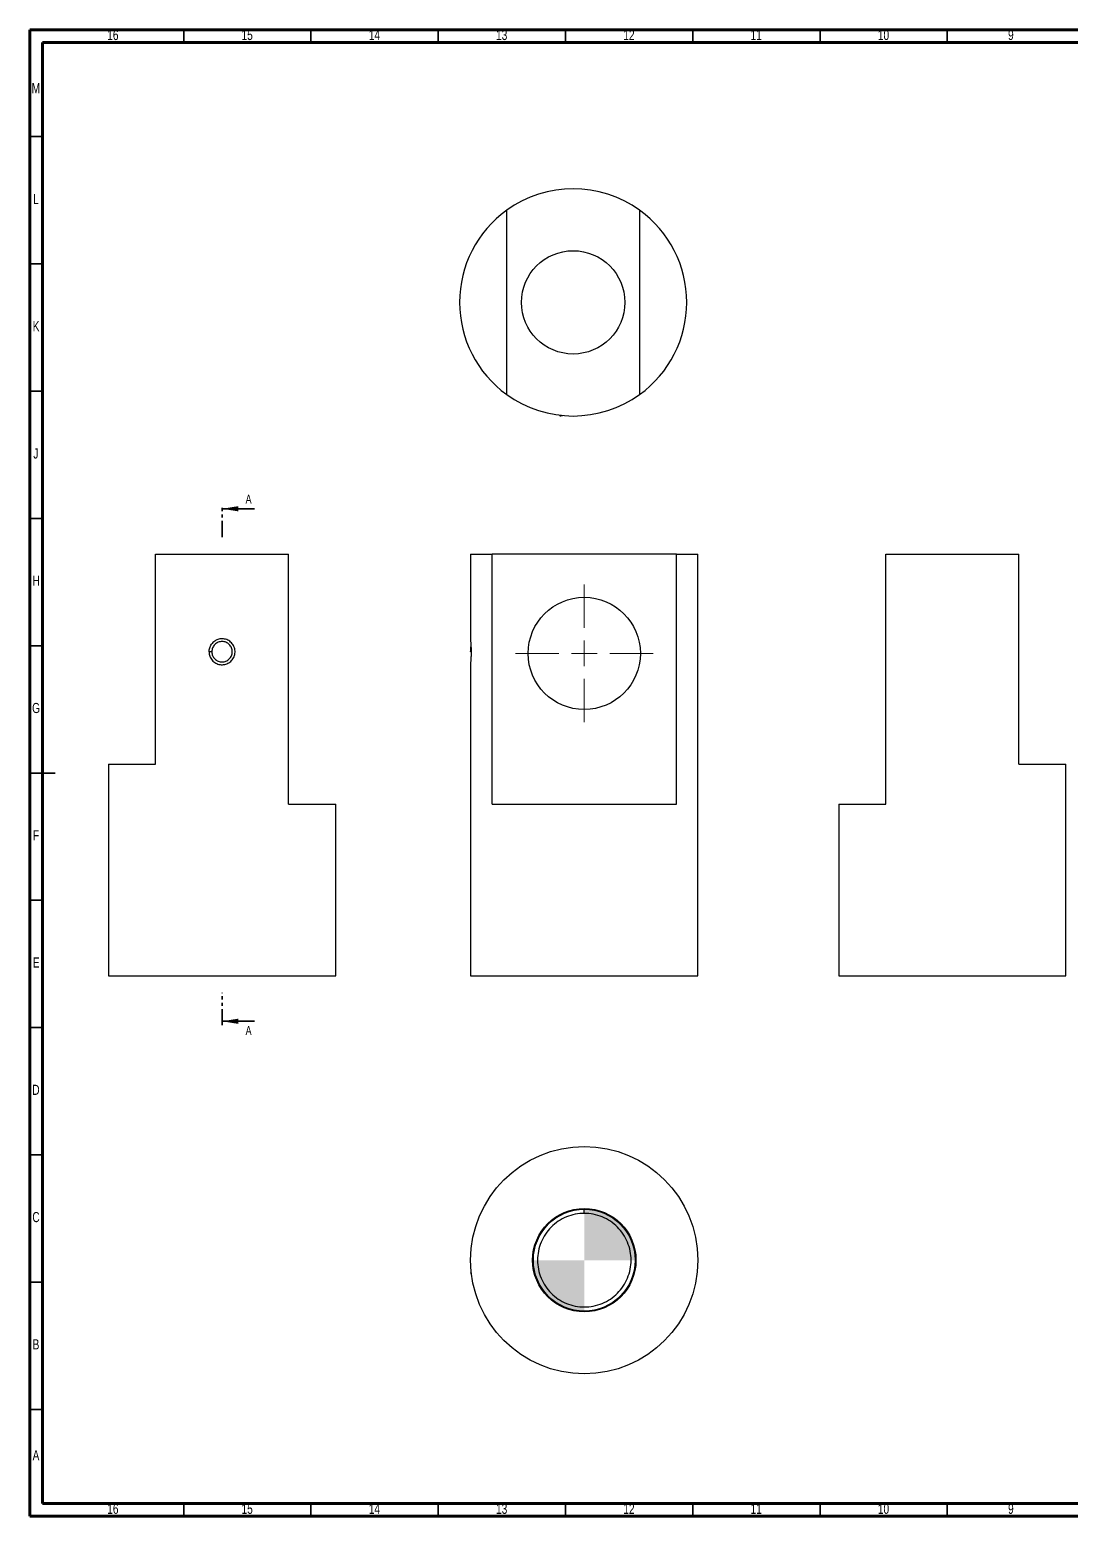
# Model space of a CAD drawing. Header units: millimetres. Extents: x 15 to 836, y 5 to 589.
# Drawn here: x 15 to 424, y 5 to 589 of the extents above; entities that cross this region are included whole.
import ezdxf

# ---------------------------------------------------------------- set-up
doc = ezdxf.new("R2010")
doc.units = ezdxf.units.MM
doc.linetypes.add('PHANTOM', pattern=[12.7, 6.35, -1.27, 1.27, -1.27, 1.27, -1.27])
doc.styles.add('SLDTEXTSTYLE0', font='TXT', dxfattribs={"width": 0.75})

# ---------------------------------------------------------------- blocks, each defined once
blk = doc.blocks.new('SW_CENTERMARKSYMBOL_0')
at = {"color": 0, "linetype": 'Continuous', "lineweight": 0}
for p, q in [((0, 10), (0, 27.04)), ((-10, 0), (-27.04, 0)), ((0, 0), (-5, 0)), ((0, 0), (0, 5)), ((0, 0), (0, -5)), ((0, 0), (5, 0)), ((10, 0), (27.04, 0)), ((0, -10), (0, -27.04))]:
    blk.add_line(p, q, dxfattribs=at)
blk = doc.blocks.new('SW_DOWELSYMBOL_0')
at = {"linetype": 'Continuous', "lineweight": 0}
h = blk.add_hatch(color=0, dxfattribs=at)
edge = h.paths.add_edge_path(flags=0)
edge.add_arc((0, 0), 20, 0, 90)
edge.add_line((0, 20), (0, 0))
edge.add_line((0, 0), (20, 0))
h = blk.add_hatch(color=0, dxfattribs=at)
edge = h.paths.add_edge_path(flags=0)
edge.add_arc((0, 0), 20, 180, 270)
edge.add_line((0, -20), (0, 0))
edge.add_line((0, 0), (-20, 0))
at = {"color": 0, "linetype": 'Continuous', "lineweight": 0}
blk.add_circle((0, 0), 20, dxfattribs=at)

msp = doc.modelspace()

# ---------------------------------------------------------------- linework, layer by layer
at = {"color": 7, "linetype": 'Continuous', "lineweight": 70}
for p, q in [((15, 5), (15, 589)), ((15, 589), (836, 589)), ((20, 10), (20, 584)), ((20, 584), (831, 584)), ((831, 10), (20, 10)), ((836, 5), (15, 5))]:
    msp.add_line(p, q, dxfattribs=at)
at = {"color": 7, "linetype": 'Continuous', "lineweight": 35}
for p, q in [((75.5, 584), (75.5, 589)), ((125.5, 584), (125.5, 589)), ((175.5, 584), (175.5, 589)), ((225.5, 584), (225.5, 589)), ((275.5, 584), (275.5, 589)), ((325.5, 584), (325.5, 589)), ((375.5, 584), (375.5, 589)), ((20, 547), (15, 547)), ((20, 497), (15, 497)), ((20, 447), (15, 447)), ((103.26, 400.81), (90.56, 400.81)), ((20, 397), (15, 397)), ((20, 347), (15, 347)), ((15, 297), (25, 297)), ((20, 297), (15, 297)), ((20, 247), (15, 247)), ((103.26, 199.46), (90.56, 199.46)), ((20, 197), (15, 197)), ((20, 147), (15, 147)), ((20, 97), (15, 97)), ((20, 47), (15, 47)), ((75.5, 10), (75.5, 5)), ((125.5, 10), (125.5, 5)), ((175.5, 10), (175.5, 5)), ((225.5, 10), (225.5, 5)), ((275.5, 10), (275.5, 5)), ((325.5, 10), (325.5, 5)), ((375.5, 10), (375.5, 5))]:
    msp.add_line(p, q, dxfattribs=at)
at = {"color": 7, "linetype": 'Continuous', "lineweight": 25}
for p, q in [((202.4, 445.67), (202.4, 518.1)), ((254.6, 518.1), (254.6, 445.67)), ((223.4, 437.25), (223.4, 437.54)), ((64.46, 300.41), (64.46, 382.93)), ((64.46, 382.93), (116.66, 382.93)), ((116.66, 284.73), (116.66, 382.93)), ((188.23, 382.93), (188.23, 349.72)), ((188.23, 382.93), (196.66, 382.93)), ((196.66, 284.73), (196.66, 382.93)), ((269.09, 382.93), (196.66, 382.93)), ((269.09, 284.73), (269.09, 382.93)), ((269.09, 382.93), (277.51, 382.93)), ((277.51, 217.33), (277.51, 382.93)), ((351.36, 284.73), (351.36, 382.93)), ((351.36, 382.93), (403.56, 382.93)), ((403.56, 300.41), (403.56, 382.93)), ((86.54, 344.63), (85.46, 344.63)), ((188.52, 344.63), (188.23, 344.63)), ((188.23, 339.53), (188.23, 217.33)), ((45.92, 300.41), (45.92, 217.33)), ((45.92, 300.41), (64.46, 300.41)), ((403.56, 300.41), (422.1, 300.41)), ((422.1, 217.33), (422.1, 300.41)), ((116.66, 284.73), (135.2, 284.73)), ((135.2, 217.33), (135.2, 284.73)), ((196.66, 284.73), (269.09, 284.73)), ((332.82, 284.73), (332.82, 217.33)), ((332.82, 284.73), (351.36, 284.73)), ((45.92, 217.33), (90.56, 217.33)), ((90.56, 217.33), (135.2, 217.33)), ((188.23, 217.33), (277.51, 217.33)), ((332.82, 217.33), (422.1, 217.33)), ((232.87, 123.98), (232.87, 125.61)), ((188.48, 100.93), (188.23, 100.51)), ((188.23, 100.51), (188.52, 100.51)), ((188.37, 101.04), (188.43, 101.43))]:
    msp.add_line(p, q, dxfattribs=at)
at = {"color": 7, "linetype": 'PHANTOM', "lineweight": 35}
for p, q in [((90.56, 389.69), (90.56, 402.39)), ((90.56, 197.87), (90.56, 210.58))]:
    msp.add_line(p, q, dxfattribs=at)
at = {"color": 7, "linetype": 'Continuous'}
for centre in [(228.5, 481.89), (232.87, 105.61)]:
    msp.add_circle(centre, 20.3, dxfattribs=at)
at = {"color": 7, "linetype": 'Continuous', "lineweight": 25}
for centre, radius in [((232.87, 343.99), 22.04), ((232.87, 105.61), 44.64), ((232.87, 105.61), 20)]:
    msp.add_circle(centre, radius, dxfattribs=at)
for start, end in [(54.2198, 125.7802), (125.7802, 234.2198), (305.7802, 54.2198), (234.2198, 305.7802)]:
    msp.add_arc((228.5, 481.89), 44.64, start, end, dxfattribs=at)
for points, knots in [([(223.4, 437.25), (223.4, 437.28), (223.48, 437.31), (223.79, 437.38), (224.03, 437.41), (224.33, 437.45)], [0, 0, 0, 0, 0.5, 0.5, 1, 1, 1, 1]), ([(85.46, 344.63), (85.46, 344.03), (85.57, 343.43), (85.88, 342.58), (86.01, 342.31), (86.32, 341.79), (86.49, 341.54), (86.89, 341.08), (87.1, 340.87), (87.56, 340.49), (87.82, 340.32), (88.34, 340.03), (88.62, 339.91), (89.19, 339.71), (89.48, 339.64), (90.38, 339.5), (91, 339.52), (91.88, 339.7), (92.17, 339.79), (92.73, 340.01), (93, 340.15), (93.51, 340.46), (93.75, 340.65), (94.2, 341.05), (94.4, 341.27), (94.77, 341.75), (94.94, 342), (95.22, 342.54), (95.33, 342.81), (95.51, 343.39), (95.58, 343.69), (95.66, 344.28), (95.67, 344.58), (95.64, 345.19), (95.6, 345.49), (95.46, 346.07), (95.37, 346.36), (95.13, 346.92), (94.99, 347.18), (94.66, 347.68), (94.47, 347.92), (93.85, 348.58), (93.36, 348.94), (92.27, 349.48), (91.69, 349.64), (90.48, 349.77), (89.88, 349.72), (89, 349.5), (88.72, 349.4), (88.17, 349.15), (87.91, 349), (87.41, 348.66), (87.18, 348.46), (86.75, 348.04), (86.56, 347.81), (86.38, 347.56)], [0, 0, 0, 0, 0.0625, 0.0625, 0.09375, 0.09375, 0.125, 0.125, 0.15625, 0.15625, 0.1875, 0.1875, 0.21875, 0.21875, 0.25, 0.25, 0.3125, 0.3125, 0.34375, 0.34375, 0.375, 0.375, 0.40625, 0.40625, 0.4375, 0.4375, 0.46875, 0.46875, 0.5, 0.5, 0.53125, 0.53125, 0.5625, 0.5625, 0.59375, 0.59375, 0.625, 0.625, 0.65625, 0.65625, 0.6875, 0.6875, 0.75, 0.75, 0.8125, 0.8125, 0.875, 0.875, 0.90625, 0.90625, 0.9375, 0.9375, 0.96875, 0.96875, 1, 1, 1, 1]), ([(85.46, 344.63), (85.46, 345.14), (85.54, 345.66), (85.85, 346.66), (86.09, 347.14), (86.38, 347.56)], [0, 0, 0, 0, 0.5, 0.5, 1, 1, 1, 1]), ([(86.54, 344.63), (86.54, 345.15), (86.64, 345.68), (87.05, 346.66), (87.36, 347.11), (88.08, 347.84), (88.53, 348.14), (89.51, 348.55), (90.05, 348.65), (91.07, 348.65), (91.6, 348.55), (92.59, 348.14), (93.04, 347.84), (93.76, 347.11), (94.07, 346.66), (94.47, 345.68), (94.58, 345.15), (94.58, 344.12), (94.47, 343.59), (94.07, 342.6), (93.76, 342.16), (93.04, 341.43), (92.59, 341.13), (91.6, 340.72), (91.07, 340.62), (90.05, 340.62), (89.51, 340.72), (88.53, 341.13), (88.08, 341.43), (87.36, 342.16), (87.05, 342.6), (86.64, 343.59), (86.54, 344.12), (86.54, 344.63)], [0, 0, 0, 0, 0.0625, 0.0625, 0.125, 0.125, 0.1875, 0.1875, 0.25, 0.25, 0.3125, 0.3125, 0.375, 0.375, 0.4375, 0.4375, 0.5, 0.5, 0.5625, 0.5625, 0.625, 0.625, 0.6875, 0.6875, 0.75, 0.75, 0.8125, 0.8125, 0.875, 0.875, 0.9375, 0.9375, 1, 1, 1, 1]), ([(188.23, 339.53), (188.23, 339.55), (188.24, 339.58), (188.26, 339.8), (188.3, 340.14), (188.34, 340.62), (188.39, 341.21), (188.44, 341.9), (188.48, 342.67), (188.51, 343.49), (188.52, 344.35), (188.52, 345.2), (188.5, 346.05), (188.47, 346.85), (188.43, 347.59), (188.38, 348.25), (188.33, 348.81), (188.28, 349.25), (188.25, 349.55), (188.23, 349.72), (188.23, 349.72), (188.23, 349.72)], [0, 0, 0, 0, 0.052691, 0.106915, 0.159604, 0.213809, 0.266711, 0.321137, 0.374176, 0.428766, 0.481571, 0.535921, 0.588484, 0.642565, 0.695257, 0.74946, 0.802449, 0.856973, 0.909966, 0.964512, 1, 1, 1, 1]), ([(188.23, 344.63), (188.26, 345.14), (188.29, 345.66), (188.36, 346.66), (188.39, 347.14), (188.43, 347.56)], [0, 0, 0, 0, 0.5, 0.5, 1, 1, 1, 1]), ([(232.87, 123.98), (234.04, 123.98), (235.24, 123.87), (237.6, 123.41), (238.78, 123.05), (241.03, 122.12), (242.11, 121.54), (244.11, 120.2), (245.04, 119.43), (246.69, 117.77), (247.46, 116.85), (248.8, 114.84), (249.38, 113.77), (250.31, 111.51), (250.67, 110.34), (251.13, 107.98), (251.25, 106.78), (251.25, 104.44), (251.13, 103.24), (250.67, 100.87), (250.31, 99.7), (249.38, 97.45), (248.8, 96.37), (247.46, 94.37), (246.69, 93.44), (245.04, 91.79), (244.11, 91.02), (242.11, 89.68), (241.03, 89.1), (238.78, 88.16), (237.6, 87.81), (235.24, 87.35), (234.04, 87.23), (231.7, 87.23), (230.5, 87.35), (228.14, 87.81), (226.96, 88.16), (224.71, 89.1), (223.63, 89.68), (221.63, 91.02), (220.71, 91.79), (219.05, 93.44), (218.28, 94.37), (216.94, 96.37), (216.36, 97.45), (215.43, 99.7), (215.07, 100.87), (214.61, 103.24), (214.49, 104.44), (214.49, 106.78), (214.61, 107.98), (215.07, 110.34), (215.43, 111.51), (216.36, 113.77), (216.94, 114.84), (218.28, 116.85), (219.05, 117.77), (220.71, 119.43), (221.63, 120.2), (223.63, 121.54), (224.71, 122.12), (226.96, 123.05), (228.14, 123.41), (230.5, 123.87), (231.7, 123.98), (232.87, 123.98)], [0, 0, 0, 0, 0.03125, 0.03125, 0.0625, 0.0625, 0.09375, 0.09375, 0.125, 0.125, 0.15625, 0.15625, 0.1875, 0.1875, 0.21875, 0.21875, 0.25, 0.25, 0.28125, 0.28125, 0.3125, 0.3125, 0.34375, 0.34375, 0.375, 0.375, 0.40625, 0.40625, 0.4375, 0.4375, 0.46875, 0.46875, 0.5, 0.5, 0.53125, 0.53125, 0.5625, 0.5625, 0.59375, 0.59375, 0.625, 0.625, 0.65625, 0.65625, 0.6875, 0.6875, 0.71875, 0.71875, 0.75, 0.75, 0.78125, 0.78125, 0.8125, 0.8125, 0.84375, 0.84375, 0.875, 0.875, 0.90625, 0.90625, 0.9375, 0.9375, 0.96875, 0.96875, 1, 1, 1, 1])]:
    msp.add_open_spline(points, degree=3, knots=knots, dxfattribs=at)
at = {"color": 7, "linetype": 'Continuous', "lineweight": 35}
for points in [[(90.56, 400.81), (96.91, 399.79), (96.91, 401.82)], [(90.56, 199.46), (96.91, 198.44), (96.91, 200.48)]]:
    msp.add_solid(points, dxfattribs=at)

# ---------------------------------------------------------------- block references
at = {"color": 7, "linetype": 'Continuous', "lineweight": 0}
for name, p in [('SW_CENTERMARKSYMBOL_0', (232.87, 343.99)), ('SW_DOWELSYMBOL_0', (232.87, 105.61))]:
    msp.add_blockref(name, p, dxfattribs=at)

# ---------------------------------------------------------------- texts
at = {"color": 7, "linetype": 'Continuous', "lineweight": 0, "attachment_point": 2, "style": 'SLDTEXTSTYLE0'}
for s, insert, char_height in [('16', (47.67, 588.92), 3.969), ('15', (100.42, 588.92), 3.969), ('14', (150.42, 588.92), 3.969), ('13', (200.42, 588.92), 3.969), ('12', (250.42, 588.92), 3.969), ('11', (300.42, 588.92), 3.969), ('10', (350.42, 588.92), 3.969), ('9', (400.46, 588.92), 3.97), ('M', (17.42, 568.02), 3.97), ('L', (17.45, 524.52), 3.97), ('K', (17.49, 474.52), 3.97), ('J', (17.4, 424.52), 3.97), ('H', (17.49, 374.52), 3.97), ('G', (17.49, 324.52), 3.97), ('F', (17.46, 274.52), 3.97), ('E', (17.51, 224.52), 3.97), ('D', (17.45, 174.52), 3.97), ('C', (17.46, 124.52), 3.97), ('B', (17.47, 74.52), 3.97), ('A', (17.46, 30.92), 3.97), ('16', (47.67, 9.92), 3.969), ('15', (100.42, 9.92), 3.969), ('14', (150.42, 9.92), 3.969), ('13', (200.42, 9.92), 3.969), ('12', (250.42, 9.92), 3.969), ('11', (300.42, 9.92), 3.969), ('10', (350.42, 9.92), 3.969), ('9', (400.46, 9.92), 3.97)]:
    msp.add_mtext(s, dxfattribs=dict(at, insert=insert, char_height=char_height))
at = {"color": 7, "linetype": 'Continuous', "char_height": 3.5, "attachment_point": 1, "style": 'SLDTEXTSTYLE0'}
for insert in [(99.81, 406.37), (99.81, 197.61)]:
    msp.add_mtext('A', dxfattribs=dict(at, insert=insert))

doc.saveas('drawing.dxf')
